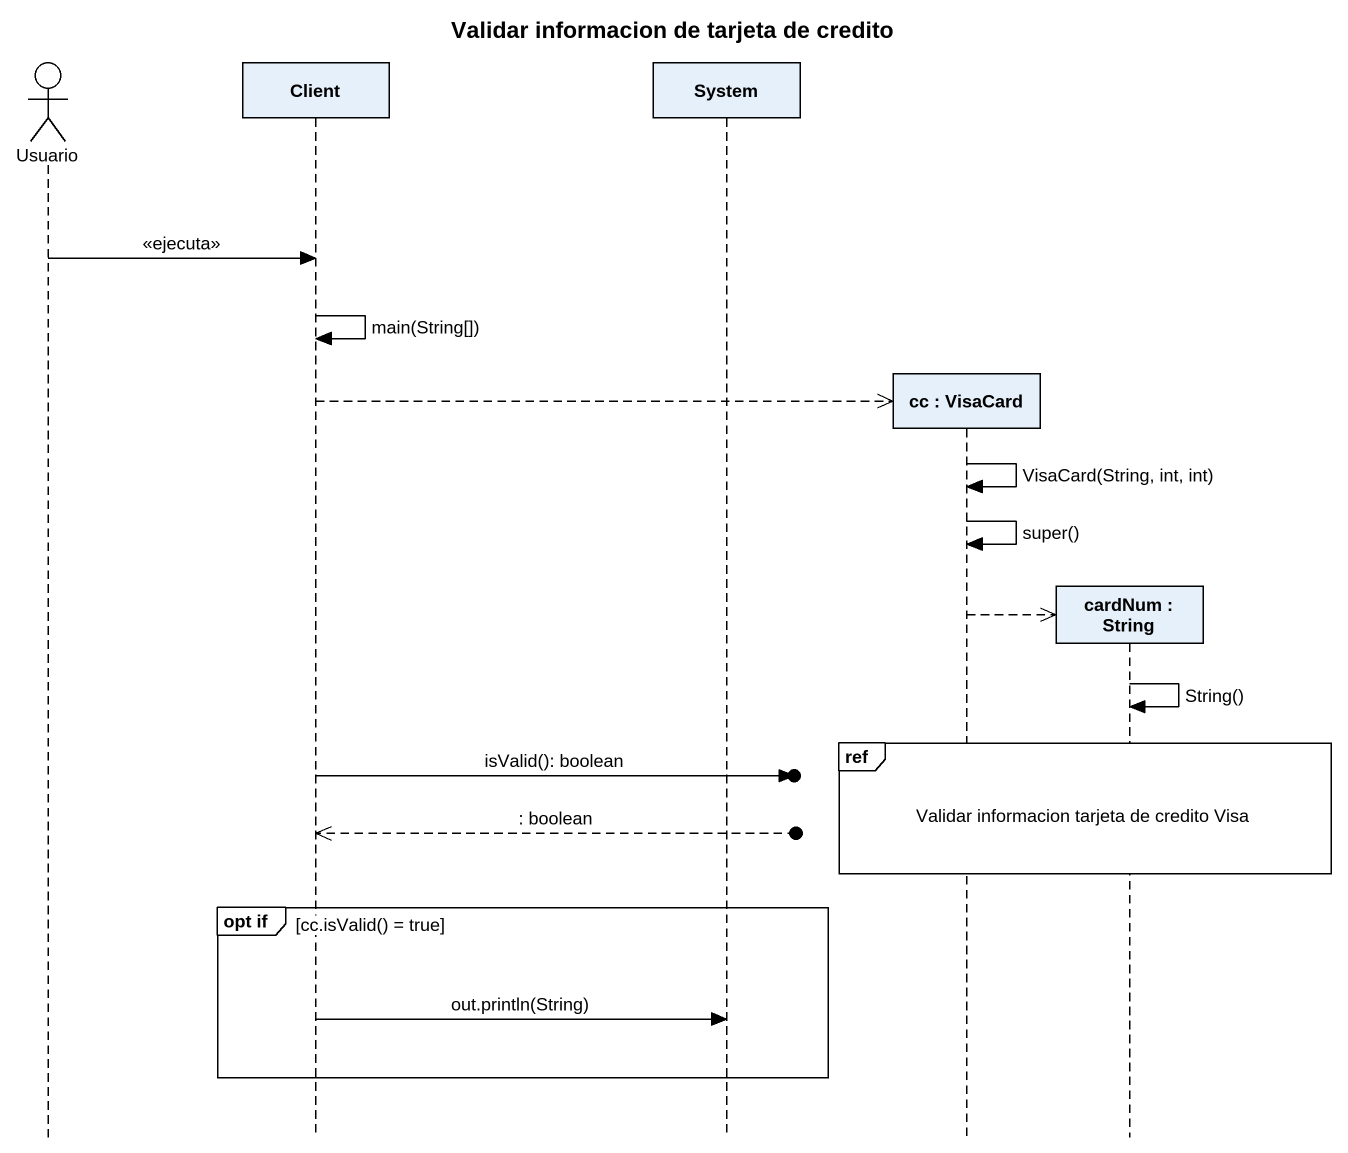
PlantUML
@startuml
title Validar informacion de tarjeta de credito
hide footbox
actor Usuario
participant Client
participant System
participant "cc : VisaCard" as cc
participant "cardNum : String" as cardNum

Usuario -> Client : <<ejecuta>>
Client -> Client : main(String[])
Client -->> cc **
cc -> cc : VisaCard(String, int, int)
cc -> cc : super()
cc -->> cardNum **
cardNum -> cardNum : String()
ref over cc, cardNum : Validar informacion tarjeta de credito Visa
Client ->o] : isValid(): boolean
Client <<--o] : : boolean
group opt if [cc.isValid() = true]
  Client -> System : out.println(String)
end
@enduml
